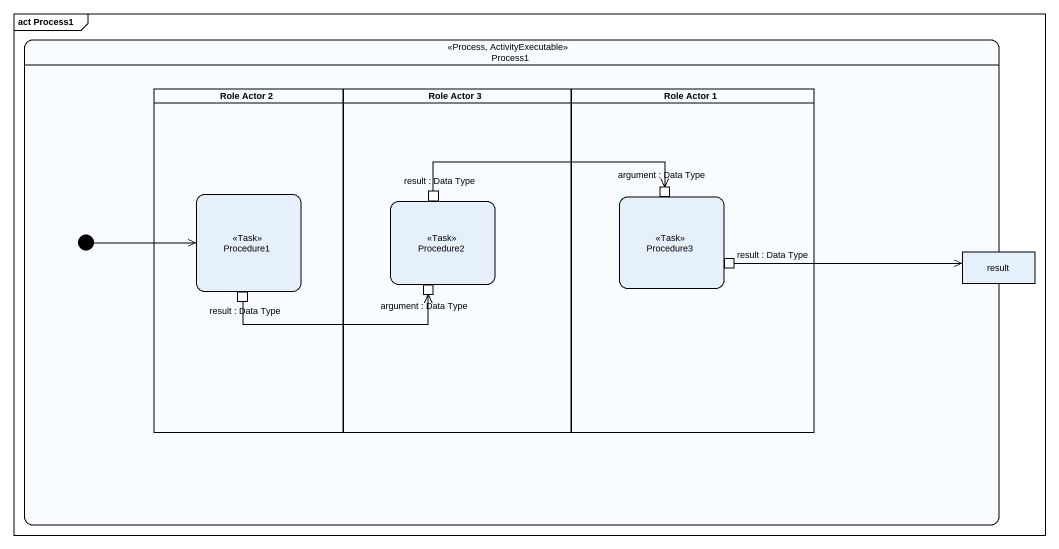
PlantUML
@startuml
mainframe act Process1
hide empty description
state Process1 <<Process, ActivityExecutable>> {
  state "Role Actor 2" as Role_Actor_2 <<partition>> {
    state Procedure1 <<Task>> {
      state "result : Data Type" as result_Data_Type_3 <<outputPin>>
    }
  }
  state "Role Actor 3" as Role_Actor_3 <<partition>> {
    state Procedure2 <<Task>> {
      state "result : Data Type" as result_Data_Type <<outputPin>>
      state "argument : Data Type" as argument_Data_Type_2 <<inputPin>>
    }
  }
  state "Role Actor 1" as Role_Actor_1 <<partition>> {
    state Procedure3 <<Task>> {
      state "argument : Data Type" as argument_Data_Type <<inputPin>>
      state "result : Data Type" as result_Data_Type_2 <<outputPin>>
    }
  }
  state initial1 <<start>>
  state result <<object>>
}
result_Data_Type -right-> argument_Data_Type
initial1 -right-> Procedure1
result_Data_Type_2 -right-> result
result_Data_Type_3 -right-> argument_Data_Type_2
@enduml
